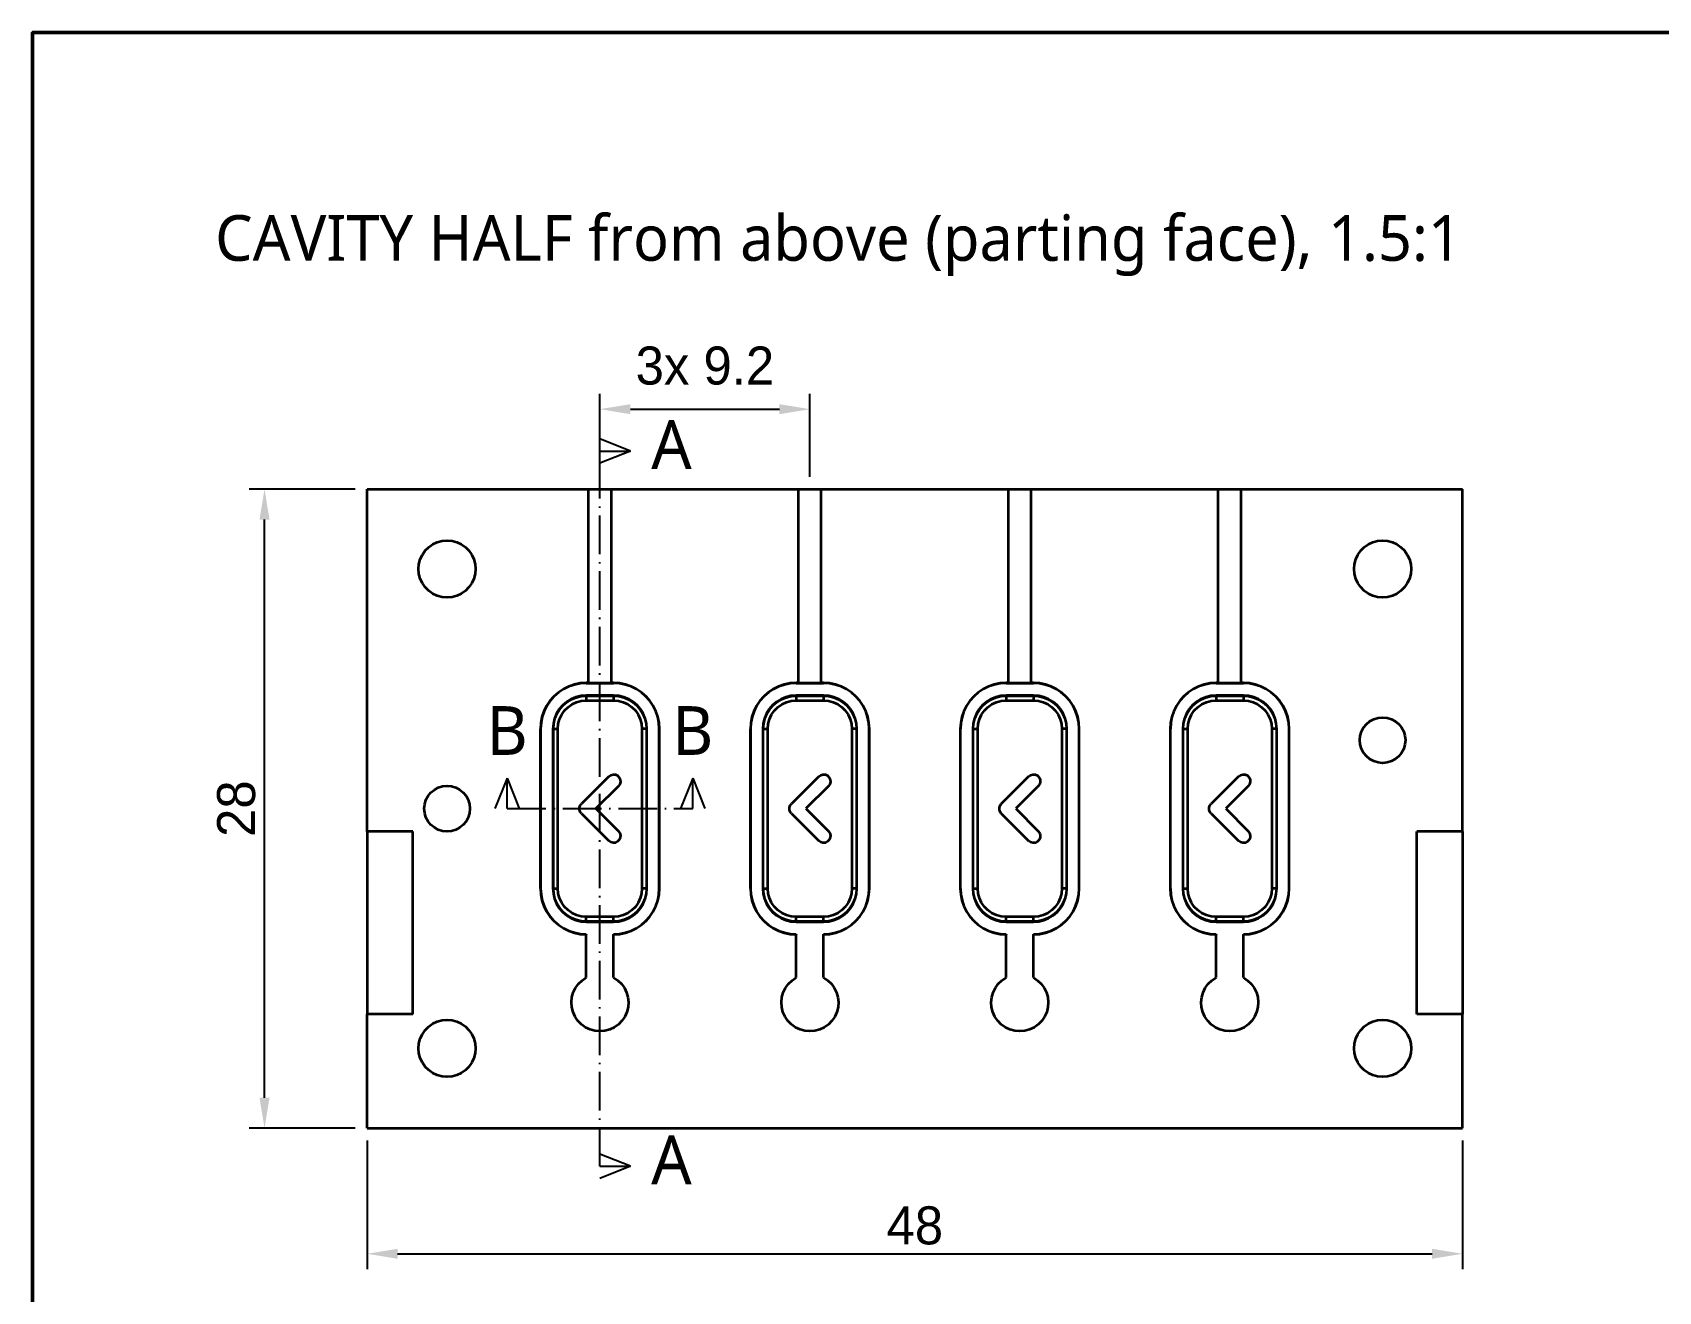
# Model space of a CAD drawing. Header units: millimetres. Extents: x 0 to 420, y 0 to 297.
# Drawn here: x 10 to 116.9, y 204.3 to 287 of the extents above; entities that cross this region are included whole.
import ezdxf

# ---------------------------------------------------------------- set-up
doc = ezdxf.new("R2010")
doc.units = ezdxf.units.MM
doc.linetypes.add('DASHDOT', pattern=[3.556, 2.54, -0.508, 0, -0.508])
for name, color, linetype, lineweight in [('BORDER', 7, 'Continuous', 50), ('CUTLINE', 1, 'DASHDOT', 25), ('DIM', 5, 'Continuous', 13), ('TEXT', 7, 'Continuous', 18), ('VISIBLE', 7, 'Continuous', 35)]:
    doc.layers.add(name, color=color, linetype=linetype, lineweight=lineweight)
doc.styles.add('OpenSans', font='OpenSans-Regular.ttf')
doc.dimstyles.new('FK1.5', dxfattribs={"dimtxt": 2.5, "dimasz": 2, "dimexe": 1, "dimexo": 0.8, "dimgap": 0.6, "dimtad": 1, "dimdec": 3, "dimlfac": 0.666667, "dimdsep": 46, "dimcen": 2.5, "dimclrd": 5, "dimclre": 5, "dimclrt": 7, "dimazin": 3, "dimtfac": 1, "dimtmove": 0, "dimatfit": 3})

msp = doc.modelspace()

# ---------------------------------------------------------------- linework, layer by layer
at = {"layer": 'BORDER'}
msp.add_lwpolyline([(10, 10), (410, 10), (410, 287), (10, 287)], close=True, dxfattribs=at)
at = {"layer": 'CUTLINE'}
for p, q in [((49.3, 259.5), (47.3, 260.3)), ((47.3, 212.5), (47.3, 259.5)), ((47.3, 259.5), (49.3, 259.5)), ((49.3, 259.5), (47.3, 258.7)), ((41.2, 238), (40.4, 236)), ((41.2, 236), (41.2, 238)), ((41.2, 238), (42, 236)), ((53.4, 238), (52.6, 236)), ((53.4, 236), (53.4, 238)), ((53.4, 238), (54.2, 236)), ((41.2, 236), (53.4, 236)), ((49.3, 212.5), (47.3, 213.3)), ((47.3, 212.5), (49.3, 212.5)), ((49.3, 212.5), (47.3, 211.7))]:
    msp.add_line(p, q, dxfattribs=at)
at = {"layer": 'VISIBLE'}
for points in [[(32, 234.5), (32, 257)], [(32, 257), (46.55, 257)], [(46.55, 257), (48.05, 257)], [(46.55, 244.2618), (46.55, 257)], [(48.05, 257), (60.35, 257)], [(48.05, 244.2618), (48.05, 257)], [(60.35, 257), (61.85, 257)], [(60.35, 244.2618), (60.35, 257)], [(61.85, 257), (74.15, 257)], [(61.85, 244.2618), (61.85, 257)], [(74.15, 257), (75.65, 257)], [(74.15, 244.2618), (74.15, 257)], [(75.65, 257), (87.95, 257)], [(75.65, 244.2618), (75.65, 257)], [(87.95, 257), (89.45, 257)], [(87.95, 244.2618), (87.95, 257)], [(89.45, 257), (104, 257)], [(89.45, 244.2618), (89.45, 257)], [(104, 234.5), (104, 257)], [(39.125, 251.75), (39.0965, 251.4244), (39.0119, 251.1087), (38.8738, 250.8125), (38.6863, 250.5448), (38.4552, 250.3137), (38.1875, 250.1262), (37.8913, 249.9881), (37.5756, 249.9035), (37.25, 249.875), (36.9244, 249.9035), (36.6087, 249.9881), (36.3125, 250.1262), (36.0448, 250.3137), (35.8137, 250.5448), (35.6262, 250.8125), (35.4881, 251.1087), (35.4035, 251.4244), (35.375, 251.75), (35.4035, 252.0756), (35.4881, 252.3913), (35.6262, 252.6875), (35.8137, 252.9552), (36.0448, 253.1863), (36.3125, 253.3738), (36.6087, 253.5119), (36.9244, 253.5965), (37.25, 253.625), (37.5756, 253.5965), (37.8913, 253.5119), (38.1875, 253.3738), (38.4552, 253.1863), (38.6863, 252.9552), (38.8738, 252.6875), (39.0119, 252.3913), (39.0965, 252.0756), (39.125, 251.75)], [(100.625, 251.75), (100.5965, 251.4244), (100.5119, 251.1087), (100.3738, 250.8125), (100.1863, 250.5448), (99.9552, 250.3137), (99.6875, 250.1262), (99.3913, 249.9881), (99.0756, 249.9035), (98.75, 249.875), (98.4244, 249.9035), (98.1087, 249.9881), (97.8125, 250.1262), (97.5448, 250.3137), (97.3137, 250.5448), (97.1262, 250.8125), (96.9881, 251.1087), (96.9035, 251.4244), (96.875, 251.75), (96.9035, 252.0756), (96.9881, 252.3913), (97.1262, 252.6875), (97.3137, 252.9552), (97.5448, 253.1863), (97.8125, 253.3738), (98.1087, 253.5119), (98.4244, 253.5965), (98.75, 253.625), (99.0756, 253.5965), (99.3913, 253.5119), (99.6875, 253.3738), (99.9552, 253.1863), (100.1863, 252.9552), (100.3738, 252.6875), (100.5119, 252.3913), (100.5965, 252.0756), (100.625, 251.75)], [(46.4, 244.2618), (46.0069, 244.236), (45.6205, 244.1592), (45.2474, 244.0325), (44.8941, 243.8583), (44.5665, 243.6394), (44.2703, 243.3797), (44.0106, 243.0835), (43.7917, 242.7559), (43.6175, 242.4026), (43.4908, 242.0295), (43.414, 241.6431), (43.3882, 241.25)], [(46.4, 244.25), (46.0084, 244.2243), (45.6235, 244.1478), (45.2519, 244.0216), (44.9, 243.8481), (44.5737, 243.6301), (44.2787, 243.3713), (44.0199, 243.0763), (43.8019, 242.75), (43.6284, 242.3981), (43.5022, 242.0265), (43.4257, 241.6416), (43.4, 241.25)], [(46.55, 244.2618), (46.4, 244.2618)], [(46.4, 244.25), (46.4, 244.2618)], [(46.4, 244.25), (48.2, 244.25)], [(46.55, 244.2618), (46.55, 244.2592)], [(46.55, 244.2592), (48.05, 244.2592)], [(48.2, 244.2618), (48.05, 244.2618)], [(48.05, 244.2618), (48.05, 244.2592)], [(51.2118, 241.25), (51.186, 241.6431), (51.1092, 242.0295), (50.9825, 242.4026), (50.8083, 242.7559), (50.5894, 243.0835), (50.3297, 243.3797), (50.0335, 243.6394), (49.7059, 243.8583), (49.3526, 244.0325), (48.9795, 244.1592), (48.5931, 244.236), (48.2, 244.2618)], [(48.2, 244.25), (48.2, 244.2618)], [(51.2, 241.25), (51.1743, 241.6416), (51.0978, 242.0265), (50.9716, 242.3981), (50.7981, 242.75), (50.5801, 243.0763), (50.3213, 243.3713), (50.0263, 243.6301), (49.7, 243.8481), (49.3481, 244.0216), (48.9765, 244.1478), (48.5916, 244.2243), (48.2, 244.25)], [(60.2, 244.2618), (59.8069, 244.236), (59.4205, 244.1592), (59.0474, 244.0325), (58.6941, 243.8583), (58.3665, 243.6394), (58.0703, 243.3797), (57.8106, 243.0835), (57.5917, 242.7559), (57.4175, 242.4026), (57.2908, 242.0295), (57.214, 241.6431), (57.1882, 241.25)], [(60.2, 244.25), (59.8084, 244.2243), (59.4235, 244.1478), (59.0519, 244.0216), (58.7, 243.8481), (58.3737, 243.6301), (58.0787, 243.3713), (57.8199, 243.0763), (57.6019, 242.75), (57.4284, 242.3981), (57.3022, 242.0265), (57.2257, 241.6416), (57.2, 241.25)], [(60.35, 244.2618), (60.2, 244.2618)], [(60.2, 244.25), (60.2, 244.2618)], [(60.2, 244.25), (62, 244.25)], [(60.35, 244.2618), (60.35, 244.2592)], [(60.35, 244.2592), (61.85, 244.2592)], [(62, 244.2618), (61.85, 244.2618)], [(61.85, 244.2618), (61.85, 244.2592)], [(65.0118, 241.25), (64.986, 241.6431), (64.9092, 242.0295), (64.7825, 242.4026), (64.6083, 242.7559), (64.3894, 243.0835), (64.1297, 243.3797), (63.8335, 243.6394), (63.5059, 243.8583), (63.1526, 244.0325), (62.7795, 244.1592), (62.3931, 244.236), (62, 244.2618)], [(62, 244.25), (62, 244.2618)], [(65, 241.25), (64.9743, 241.6416), (64.8978, 242.0265), (64.7716, 242.3981), (64.5981, 242.75), (64.3801, 243.0763), (64.1213, 243.3713), (63.8263, 243.6301), (63.5, 243.8481), (63.1481, 244.0216), (62.7765, 244.1478), (62.3916, 244.2243), (62, 244.25)], [(74, 244.2618), (73.6069, 244.236), (73.2205, 244.1592), (72.8474, 244.0325), (72.4941, 243.8583), (72.1665, 243.6394), (71.8703, 243.3797), (71.6106, 243.0835), (71.3917, 242.7559), (71.2175, 242.4026), (71.0908, 242.0295), (71.014, 241.6431), (70.9882, 241.25)], [(74, 244.25), (73.6084, 244.2243), (73.2235, 244.1478), (72.8519, 244.0216), (72.5, 243.8481), (72.1737, 243.6301), (71.8787, 243.3713), (71.6199, 243.0763), (71.4019, 242.75), (71.2284, 242.3981), (71.1022, 242.0265), (71.0257, 241.6416), (71, 241.25)], [(74.15, 244.2618), (74, 244.2618)], [(74, 244.25), (74, 244.2618)], [(74, 244.25), (75.8, 244.25)], [(74.15, 244.2618), (74.15, 244.2592)], [(74.15, 244.2592), (75.65, 244.2592)], [(75.8, 244.2618), (75.65, 244.2618)], [(75.65, 244.2618), (75.65, 244.2592)], [(78.8118, 241.25), (78.786, 241.6431), (78.7092, 242.0295), (78.5825, 242.4026), (78.4083, 242.7559), (78.1894, 243.0835), (77.9297, 243.3797), (77.6335, 243.6394), (77.3059, 243.8583), (76.9526, 244.0325), (76.5795, 244.1592), (76.1931, 244.236), (75.8, 244.2618)], [(75.8, 244.25), (75.8, 244.2618)], [(78.8, 241.25), (78.7743, 241.6416), (78.6978, 242.0265), (78.5716, 242.3981), (78.3981, 242.75), (78.1801, 243.0763), (77.9213, 243.3713), (77.6263, 243.6301), (77.3, 243.8481), (76.9481, 244.0216), (76.5765, 244.1478), (76.1916, 244.2243), (75.8, 244.25)], [(87.8, 244.2618), (87.4069, 244.236), (87.0205, 244.1592), (86.6474, 244.0325), (86.2941, 243.8583), (85.9665, 243.6394), (85.6703, 243.3797), (85.4106, 243.0835), (85.1917, 242.7559), (85.0175, 242.4026), (84.8908, 242.0295), (84.814, 241.6431), (84.7882, 241.25)], [(87.8, 244.25), (87.4084, 244.2243), (87.0235, 244.1478), (86.6519, 244.0216), (86.3, 243.8481), (85.9737, 243.6301), (85.6787, 243.3713), (85.4199, 243.0763), (85.2019, 242.75), (85.0284, 242.3981), (84.9022, 242.0265), (84.8257, 241.6416), (84.8, 241.25)], [(87.95, 244.2618), (87.8, 244.2618)], [(87.8, 244.25), (87.8, 244.2618)], [(87.8, 244.25), (89.6, 244.25)], [(87.95, 244.2618), (87.95, 244.2592)], [(87.95, 244.2592), (89.45, 244.2592)], [(89.6, 244.2618), (89.45, 244.2618)], [(89.45, 244.2618), (89.45, 244.2592)], [(92.6118, 241.25), (92.586, 241.6431), (92.5092, 242.0295), (92.3825, 242.4026), (92.2083, 242.7559), (91.9894, 243.0835), (91.7297, 243.3797), (91.4335, 243.6394), (91.1059, 243.8583), (90.7526, 244.0325), (90.3795, 244.1592), (89.9931, 244.236), (89.6, 244.2618)], [(89.6, 244.25), (89.6, 244.2618)], [(92.6, 241.25), (92.5743, 241.6416), (92.4978, 242.0265), (92.3716, 242.3981), (92.1981, 242.75), (91.9801, 243.0763), (91.7213, 243.3713), (91.4263, 243.6301), (91.1, 243.8481), (90.7481, 244.0216), (90.3765, 244.1478), (89.9916, 244.2243), (89.6, 244.25)], [(46.4, 243.44), (46.0574, 243.413), (45.7233, 243.3328), (45.4058, 243.2013), (45.1128, 243.0217), (44.8514, 242.7986), (44.6283, 242.5372), (44.4487, 242.2442), (44.3172, 241.9267), (44.237, 241.5926), (44.21, 241.25)], [(44.2363, 241.25), (44.2629, 241.5885), (44.3422, 241.9186), (44.4721, 242.2323), (44.6495, 242.5218), (44.87, 242.78), (45.1282, 243.0005), (45.4177, 243.1779), (45.7314, 243.3078), (46.0615, 243.3871), (46.4, 243.4137)], [(44.5362, 241.25), (44.5645, 241.5736), (44.6486, 241.8874), (44.7859, 242.1819), (44.9723, 242.448), (45.202, 242.6777), (45.4681, 242.8641), (45.7626, 243.0014), (46.0764, 243.0855), (46.4, 243.1138)], [(48.2, 243.44), (46.4, 243.44)], [(46.4, 243.4137), (46.4, 243.44)], [(46.4, 243.4137), (46.4, 243.4113), (46.4, 243.4052), (46.4, 243.3956), (46.4, 243.3824), (46.4, 243.366), (46.4, 243.3464), (46.4, 243.324), (46.4, 243.2991), (46.4, 243.2718), (46.4, 243.2426), (46.4, 243.2118), (46.4, 243.1798), (46.4, 243.147), (46.4, 243.1138)], [(46.4, 243.4137), (48.2, 243.4137)], [(46.4, 243.1138), (48.2, 243.1138)], [(50.39, 241.25), (50.363, 241.5926), (50.2828, 241.9267), (50.1513, 242.2442), (49.9717, 242.5372), (49.7486, 242.7986), (49.4872, 243.0217), (49.1942, 243.2013), (48.8767, 243.3328), (48.5426, 243.413), (48.2, 243.44)], [(48.2, 243.4137), (48.2, 243.44)], [(48.2, 243.4137), (48.2, 243.4113), (48.2, 243.4052), (48.2, 243.3956), (48.2, 243.3824), (48.2, 243.366), (48.2, 243.3464), (48.2, 243.324), (48.2, 243.2991), (48.2, 243.2718), (48.2, 243.2426), (48.2, 243.2118), (48.2, 243.1798), (48.2, 243.147), (48.2, 243.1138)], [(48.2, 243.4137), (48.5385, 243.3871), (48.8686, 243.3078), (49.1823, 243.1779), (49.4718, 243.0005), (49.73, 242.78), (49.9505, 242.5218), (50.1279, 242.2323), (50.2578, 241.9186), (50.3371, 241.5885), (50.3637, 241.25)], [(48.2, 243.1138), (48.5236, 243.0855), (48.8374, 243.0014), (49.1319, 242.8641), (49.398, 242.6777), (49.6277, 242.448), (49.8141, 242.1819), (49.9514, 241.8874), (50.0355, 241.5736), (50.0638, 241.25)], [(60.2, 243.44), (59.8574, 243.413), (59.5233, 243.3328), (59.2058, 243.2013), (58.9128, 243.0217), (58.6514, 242.7986), (58.4283, 242.5372), (58.2487, 242.2442), (58.1172, 241.9267), (58.037, 241.5926), (58.01, 241.25)], [(58.0363, 241.25), (58.0629, 241.5885), (58.1422, 241.9186), (58.2721, 242.2323), (58.4495, 242.5218), (58.67, 242.78), (58.9282, 243.0005), (59.2177, 243.1779), (59.5314, 243.3078), (59.8615, 243.3871), (60.2, 243.4137)], [(58.3362, 241.25), (58.3645, 241.5736), (58.4486, 241.8874), (58.5859, 242.1819), (58.7723, 242.448), (59.002, 242.6777), (59.2681, 242.8641), (59.5626, 243.0014), (59.8764, 243.0855), (60.2, 243.1138)], [(62, 243.44), (60.2, 243.44)], [(60.2, 243.4137), (60.2, 243.44)], [(60.2, 243.4137), (60.2, 243.4113), (60.2, 243.4052), (60.2, 243.3956), (60.2, 243.3824), (60.2, 243.366), (60.2, 243.3464), (60.2, 243.324), (60.2, 243.2991), (60.2, 243.2718), (60.2, 243.2426), (60.2, 243.2118), (60.2, 243.1798), (60.2, 243.147), (60.2, 243.1138)], [(60.2, 243.4137), (62, 243.4137)], [(60.2, 243.1138), (62, 243.1138)], [(64.19, 241.25), (64.163, 241.5926), (64.0828, 241.9267), (63.9513, 242.2442), (63.7717, 242.5372), (63.5486, 242.7986), (63.2872, 243.0217), (62.9942, 243.2013), (62.6767, 243.3328), (62.3426, 243.413), (62, 243.44)], [(62, 243.4137), (62, 243.44)], [(62, 243.4137), (62, 243.4113), (62, 243.4052), (62, 243.3956), (62, 243.3824), (62, 243.366), (62, 243.3464), (62, 243.324), (62, 243.2991), (62, 243.2718), (62, 243.2426), (62, 243.2118), (62, 243.1798), (62, 243.147), (62, 243.1138)], [(62, 243.4137), (62.3385, 243.3871), (62.6686, 243.3078), (62.9823, 243.1779), (63.2718, 243.0005), (63.53, 242.78), (63.7505, 242.5218), (63.9279, 242.2323), (64.0578, 241.9186), (64.1371, 241.5885), (64.1637, 241.25)], [(62, 243.1138), (62.3236, 243.0855), (62.6374, 243.0014), (62.9319, 242.8641), (63.198, 242.6777), (63.4277, 242.448), (63.6141, 242.1819), (63.7514, 241.8874), (63.8355, 241.5736), (63.8638, 241.25)], [(74, 243.44), (73.6574, 243.413), (73.3233, 243.3328), (73.0058, 243.2013), (72.7128, 243.0217), (72.4514, 242.7986), (72.2283, 242.5372), (72.0487, 242.2442), (71.9172, 241.9267), (71.837, 241.5926), (71.81, 241.25)], [(71.8363, 241.25), (71.8629, 241.5885), (71.9422, 241.9186), (72.0721, 242.2323), (72.2495, 242.5218), (72.47, 242.78), (72.7282, 243.0005), (73.0177, 243.1779), (73.3314, 243.3078), (73.6615, 243.3871), (74, 243.4137)], [(72.1362, 241.25), (72.1645, 241.5736), (72.2486, 241.8874), (72.3859, 242.1819), (72.5723, 242.448), (72.802, 242.6777), (73.0681, 242.8641), (73.3626, 243.0014), (73.6764, 243.0855), (74, 243.1138)], [(75.8, 243.44), (74, 243.44)], [(74, 243.4137), (74, 243.44)], [(74, 243.4137), (74, 243.4113), (74, 243.4052), (74, 243.3956), (74, 243.3824), (74, 243.366), (74, 243.3464), (74, 243.324), (74, 243.2991), (74, 243.2718), (74, 243.2426), (74, 243.2118), (74, 243.1798), (74, 243.147), (74, 243.1138)], [(74, 243.4137), (75.8, 243.4137)], [(74, 243.1138), (75.8, 243.1138)], [(77.99, 241.25), (77.963, 241.5926), (77.8828, 241.9267), (77.7513, 242.2442), (77.5717, 242.5372), (77.3486, 242.7986), (77.0872, 243.0217), (76.7942, 243.2013), (76.4767, 243.3328), (76.1426, 243.413), (75.8, 243.44)], [(75.8, 243.4137), (75.8, 243.44)], [(75.8, 243.4137), (75.8, 243.4113), (75.8, 243.4052), (75.8, 243.3956), (75.8, 243.3824), (75.8, 243.366), (75.8, 243.3464), (75.8, 243.324), (75.8, 243.2991), (75.8, 243.2718), (75.8, 243.2426), (75.8, 243.2118), (75.8, 243.1798), (75.8, 243.147), (75.8, 243.1138)], [(75.8, 243.4137), (76.1385, 243.3871), (76.4686, 243.3078), (76.7823, 243.1779), (77.0718, 243.0005), (77.33, 242.78), (77.5505, 242.5218), (77.7279, 242.2323), (77.8578, 241.9186), (77.9371, 241.5885), (77.9637, 241.25)], [(75.8, 243.1138), (76.1236, 243.0855), (76.4374, 243.0014), (76.7319, 242.8641), (76.998, 242.6777), (77.2277, 242.448), (77.4141, 242.1819), (77.5514, 241.8874), (77.6355, 241.5736), (77.6638, 241.25)], [(87.8, 243.44), (87.4574, 243.413), (87.1233, 243.3328), (86.8058, 243.2013), (86.5128, 243.0217), (86.2514, 242.7986), (86.0283, 242.5372), (85.8487, 242.2442), (85.7172, 241.9267), (85.637, 241.5926), (85.61, 241.25)], [(85.6363, 241.25), (85.6629, 241.5885), (85.7422, 241.9186), (85.8721, 242.2323), (86.0495, 242.5218), (86.27, 242.78), (86.5282, 243.0005), (86.8177, 243.1779), (87.1314, 243.3078), (87.4615, 243.3871), (87.8, 243.4137)], [(85.9362, 241.25), (85.9645, 241.5736), (86.0486, 241.8874), (86.1859, 242.1819), (86.3723, 242.448), (86.602, 242.6777), (86.8681, 242.8641), (87.1626, 243.0014), (87.4764, 243.0855), (87.8, 243.1138)], [(89.6, 243.44), (87.8, 243.44)], [(87.8, 243.4137), (87.8, 243.44)], [(87.8, 243.4137), (87.8, 243.4113), (87.8, 243.4052), (87.8, 243.3956), (87.8, 243.3824), (87.8, 243.366), (87.8, 243.3464), (87.8, 243.324), (87.8, 243.2991), (87.8, 243.2718), (87.8, 243.2426), (87.8, 243.2118), (87.8, 243.1798), (87.8, 243.147), (87.8, 243.1138)], [(87.8, 243.4137), (89.6, 243.4137)], [(87.8, 243.1138), (89.6, 243.1138)], [(91.79, 241.25), (91.763, 241.5926), (91.6828, 241.9267), (91.5513, 242.2442), (91.3717, 242.5372), (91.1486, 242.7986), (90.8872, 243.0217), (90.5942, 243.2013), (90.2767, 243.3328), (89.9426, 243.413), (89.6, 243.44)], [(89.6, 243.4137), (89.6, 243.44)], [(89.6, 243.4137), (89.6, 243.4113), (89.6, 243.4052), (89.6, 243.3956), (89.6, 243.3824), (89.6, 243.366), (89.6, 243.3464), (89.6, 243.324), (89.6, 243.2991), (89.6, 243.2718), (89.6, 243.2426), (89.6, 243.2118), (89.6, 243.1798), (89.6, 243.147), (89.6, 243.1138)], [(89.6, 243.4137), (89.9385, 243.3871), (90.2686, 243.3078), (90.5823, 243.1779), (90.8718, 243.0005), (91.13, 242.78), (91.3505, 242.5218), (91.5279, 242.2323), (91.6578, 241.9186), (91.7371, 241.5885), (91.7637, 241.25)], [(89.6, 243.1138), (89.9236, 243.0855), (90.2374, 243.0014), (90.5319, 242.8641), (90.798, 242.6777), (91.0277, 242.448), (91.2141, 242.1819), (91.3514, 241.8874), (91.4355, 241.5736), (91.4638, 241.25)], [(100.25, 240.5), (100.2212, 240.2074), (100.1358, 239.926), (99.9972, 239.6666), (99.8107, 239.4393), (99.5834, 239.2528), (99.324, 239.1142), (99.0426, 239.0288), (98.75, 239), (98.4574, 239.0288), (98.176, 239.1142), (97.9166, 239.2528), (97.6893, 239.4393), (97.5028, 239.6666), (97.3642, 239.926), (97.2788, 240.2074), (97.25, 240.5), (97.2788, 240.7926), (97.3642, 241.074), (97.5028, 241.3334), (97.6893, 241.5607), (97.9166, 241.7472), (98.176, 241.8858), (98.4574, 241.9712), (98.75, 242), (99.0426, 241.9712), (99.324, 241.8858), (99.5834, 241.7472), (99.8107, 241.5607), (99.9972, 241.3334), (100.1358, 241.074), (100.2212, 240.7926), (100.25, 240.5)], [(43.3882, 241.25), (43.3882, 230.75)], [(43.4, 241.25), (43.3882, 241.25)], [(43.4, 230.75), (43.4, 241.25)], [(44.21, 241.25), (44.21, 230.75)], [(44.2363, 241.25), (44.21, 241.25)], [(44.2363, 230.75), (44.2363, 241.25)], [(44.2363, 241.25), (44.2387, 241.25), (44.2448, 241.25), (44.2544, 241.25), (44.2676, 241.25), (44.284, 241.25), (44.3036, 241.25), (44.326, 241.25), (44.3509, 241.25), (44.3782, 241.25), (44.4074, 241.25), (44.4382, 241.25), (44.4702, 241.25), (44.503, 241.25), (44.5362, 241.25)], [(44.5362, 230.75), (44.5362, 241.25)], [(50.3637, 241.25), (50.3613, 241.25), (50.3552, 241.25), (50.3456, 241.25), (50.3324, 241.25), (50.316, 241.25), (50.2964, 241.25), (50.274, 241.25), (50.2491, 241.25), (50.2218, 241.25), (50.1926, 241.25), (50.1618, 241.25), (50.1298, 241.25), (50.097, 241.25), (50.0638, 241.25)], [(50.0638, 241.25), (50.0638, 230.75)], [(50.3637, 241.25), (50.3637, 230.75)], [(50.3637, 241.25), (50.39, 241.25)], [(50.39, 230.75), (50.39, 241.25)], [(51.2, 230.75), (51.2, 241.25)], [(51.2, 241.25), (51.2118, 241.25)], [(51.2118, 230.75), (51.2118, 241.25)], [(57.1882, 241.25), (57.1882, 230.75)], [(57.2, 241.25), (57.1882, 241.25)], [(57.2, 230.75), (57.2, 241.25)], [(58.01, 241.25), (58.01, 230.75)], [(58.0363, 241.25), (58.01, 241.25)], [(58.0363, 230.75), (58.0363, 241.25)], [(58.0363, 241.25), (58.0387, 241.25), (58.0448, 241.25), (58.0544, 241.25), (58.0676, 241.25), (58.084, 241.25), (58.1036, 241.25), (58.126, 241.25), (58.1509, 241.25), (58.1782, 241.25), (58.2074, 241.25), (58.2382, 241.25), (58.2702, 241.25), (58.303, 241.25), (58.3362, 241.25)], [(58.3362, 230.75), (58.3362, 241.25)], [(64.1637, 241.25), (64.1613, 241.25), (64.1552, 241.25), (64.1456, 241.25), (64.1324, 241.25), (64.116, 241.25), (64.0964, 241.25), (64.074, 241.25), (64.0491, 241.25), (64.0218, 241.25), (63.9926, 241.25), (63.9618, 241.25), (63.9298, 241.25), (63.897, 241.25), (63.8638, 241.25)], [(63.8638, 241.25), (63.8638, 230.75)], [(64.1637, 241.25), (64.1637, 230.75)], [(64.1637, 241.25), (64.19, 241.25)], [(64.19, 230.75), (64.19, 241.25)], [(65, 230.75), (65, 241.25)], [(65, 241.25), (65.0118, 241.25)], [(65.0118, 230.75), (65.0118, 241.25)], [(70.9882, 241.25), (70.9882, 230.75)], [(71, 241.25), (70.9882, 241.25)], [(71, 230.75), (71, 241.25)], [(71.81, 241.25), (71.81, 230.75)], [(71.8363, 241.25), (71.81, 241.25)], [(71.8363, 230.75), (71.8363, 241.25)], [(71.8363, 241.25), (71.8387, 241.25), (71.8448, 241.25), (71.8544, 241.25), (71.8676, 241.25), (71.884, 241.25), (71.9036, 241.25), (71.926, 241.25), (71.9509, 241.25), (71.9782, 241.25), (72.0074, 241.25), (72.0382, 241.25), (72.0702, 241.25), (72.103, 241.25), (72.1362, 241.25)], [(72.1362, 230.75), (72.1362, 241.25)], [(77.9637, 241.25), (77.9613, 241.25), (77.9552, 241.25), (77.9456, 241.25), (77.9324, 241.25), (77.916, 241.25), (77.8964, 241.25), (77.874, 241.25), (77.8491, 241.25), (77.8218, 241.25), (77.7926, 241.25), (77.7618, 241.25), (77.7298, 241.25), (77.697, 241.25), (77.6638, 241.25)], [(77.6638, 241.25), (77.6638, 230.75)], [(77.9637, 241.25), (77.9637, 230.75)], [(77.9637, 241.25), (77.99, 241.25)], [(77.99, 230.75), (77.99, 241.25)], [(78.8, 230.75), (78.8, 241.25)], [(78.8, 241.25), (78.8118, 241.25)], [(78.8118, 230.75), (78.8118, 241.25)], [(84.7882, 241.25), (84.7882, 230.75)], [(84.8, 241.25), (84.7882, 241.25)], [(84.8, 230.75), (84.8, 241.25)], [(85.61, 241.25), (85.61, 230.75)], [(85.6363, 241.25), (85.61, 241.25)], [(85.6363, 230.75), (85.6363, 241.25)], [(85.6363, 241.25), (85.6387, 241.25), (85.6448, 241.25), (85.6544, 241.25), (85.6676, 241.25), (85.684, 241.25), (85.7036, 241.25), (85.726, 241.25), (85.7509, 241.25), (85.7782, 241.25), (85.8074, 241.25), (85.8382, 241.25), (85.8702, 241.25), (85.903, 241.25), (85.9362, 241.25)], [(85.9362, 230.75), (85.9362, 241.25)], [(91.7637, 241.25), (91.7613, 241.25), (91.7552, 241.25), (91.7456, 241.25), (91.7324, 241.25), (91.716, 241.25), (91.6964, 241.25), (91.674, 241.25), (91.6491, 241.25), (91.6218, 241.25), (91.5926, 241.25), (91.5618, 241.25), (91.5298, 241.25), (91.497, 241.25), (91.4638, 241.25)], [(91.4638, 241.25), (91.4638, 230.75)], [(91.7637, 241.25), (91.7637, 230.75)], [(91.7637, 241.25), (91.79, 241.25)], [(91.79, 230.75), (91.79, 241.25)], [(92.6, 230.75), (92.6, 241.25)], [(92.6, 241.25), (92.6118, 241.25)], [(92.6118, 230.75), (92.6118, 241.25)], [(38.75, 236), (38.7212, 235.7074), (38.6358, 235.426), (38.4972, 235.1666), (38.3107, 234.9393), (38.0834, 234.7528), (37.824, 234.6142), (37.5426, 234.5288), (37.25, 234.5), (36.9574, 234.5288), (36.676, 234.6142), (36.4166, 234.7528), (36.1893, 234.9393), (36.0028, 235.1666), (35.8642, 235.426), (35.7788, 235.7074), (35.75, 236), (35.7788, 236.2926), (35.8642, 236.574), (36.0028, 236.8334), (36.1893, 237.0607), (36.4166, 237.2472), (36.676, 237.3858), (36.9574, 237.4712), (37.25, 237.5), (37.5426, 237.4712), (37.824, 237.3858), (38.0834, 237.2472), (38.3107, 237.0607), (38.4972, 236.8334), (38.6358, 236.574), (38.7212, 236.2926), (38.75, 236)], [(47.8818, 238.1182), (46.0818, 236.3182)], [(48.5182, 237.4818), (47.0364, 236)], [(47.8818, 238.1182), (48.0098, 238.2078), (48.1608, 238.2483), (48.3165, 238.2347), (48.4581, 238.1686), (48.5686, 238.0581), (48.6347, 237.9165), (48.6483, 237.7608), (48.6078, 237.6098), (48.5182, 237.4818)], [(61.6818, 238.1182), (59.8818, 236.3182)], [(62.3182, 237.4818), (60.8364, 236)], [(61.6818, 238.1182), (61.8098, 238.2078), (61.9608, 238.2483), (62.1165, 238.2347), (62.2581, 238.1686), (62.3686, 238.0581), (62.4347, 237.9165), (62.4483, 237.7608), (62.4078, 237.6098), (62.3182, 237.4818)], [(75.4818, 238.1182), (73.6818, 236.3182)], [(76.1182, 237.4818), (74.6364, 236)], [(75.4818, 238.1182), (75.6098, 238.2078), (75.7608, 238.2483), (75.9165, 238.2347), (76.0581, 238.1686), (76.1686, 238.0581), (76.2347, 237.9165), (76.2483, 237.7608), (76.2078, 237.6098), (76.1182, 237.4818)], [(89.2818, 238.1182), (87.4818, 236.3182)], [(89.9182, 237.4818), (88.4364, 236)], [(89.2818, 238.1182), (89.4098, 238.2078), (89.5608, 238.2483), (89.7165, 238.2347), (89.8581, 238.1686), (89.9686, 238.0581), (90.0347, 237.9165), (90.0483, 237.7608), (90.0078, 237.6098), (89.9182, 237.4818)], [(46.0818, 235.6818), (45.999, 235.7957), (45.9555, 235.9296), (45.9555, 236.0704), (45.999, 236.2043), (46.0818, 236.3182)], [(59.8818, 235.6818), (59.799, 235.7957), (59.7555, 235.9296), (59.7555, 236.0704), (59.799, 236.2043), (59.8818, 236.3182)], [(73.6818, 235.6818), (73.599, 235.7957), (73.5555, 235.9296), (73.5555, 236.0704), (73.599, 236.2043), (73.6818, 236.3182)], [(87.4818, 235.6818), (87.399, 235.7957), (87.3555, 235.9296), (87.3555, 236.0704), (87.399, 236.2043), (87.4818, 236.3182)], [(46.0818, 235.6818), (47.8818, 233.8818)], [(47.0364, 236), (48.5182, 234.5182)], [(59.8818, 235.6818), (61.6818, 233.8818)], [(60.8364, 236), (62.3182, 234.5182)], [(73.6818, 235.6818), (75.4818, 233.8818)], [(74.6364, 236), (76.1182, 234.5182)], [(87.4818, 235.6818), (89.2818, 233.8818)], [(88.4364, 236), (89.9182, 234.5182)], [(32, 234.5), (32, 222.5)], [(35, 234.5), (32, 234.5)], [(35, 222.5), (35, 234.5)], [(48.5182, 234.5182), (48.6078, 234.3902), (48.6483, 234.2392), (48.6347, 234.0835), (48.5686, 233.9419), (48.4581, 233.8314), (48.3165, 233.7653), (48.1608, 233.7517), (48.0098, 233.7922), (47.8818, 233.8818)], [(62.3182, 234.5182), (62.4078, 234.3902), (62.4483, 234.2392), (62.4347, 234.0835), (62.3686, 233.9419), (62.2581, 233.8314), (62.1165, 233.7653), (61.9608, 233.7517), (61.8098, 233.7922), (61.6818, 233.8818)], [(76.1182, 234.5182), (76.2078, 234.3902), (76.2483, 234.2392), (76.2347, 234.0835), (76.1686, 233.9419), (76.0581, 233.8314), (75.9165, 233.7653), (75.7608, 233.7517), (75.6098, 233.7922), (75.4818, 233.8818)], [(89.9182, 234.5182), (90.0078, 234.3902), (90.0483, 234.2392), (90.0347, 234.0835), (89.9686, 233.9419), (89.8581, 233.8314), (89.7165, 233.7653), (89.5608, 233.7517), (89.4098, 233.7922), (89.2818, 233.8818)], [(104, 234.5), (101, 234.5)], [(101, 222.5), (101, 234.5)], [(104, 234.5), (104, 222.5)], [(43.3882, 230.75), (43.414, 230.3569), (43.4908, 229.9705), (43.6175, 229.5974), (43.7917, 229.2441), (44.0106, 228.9165), (44.2703, 228.6203), (44.5665, 228.3606), (44.8941, 228.1417), (45.2474, 227.9675), (45.6205, 227.8408), (46.0069, 227.764), (46.4, 227.7382)], [(43.4, 230.75), (43.3882, 230.75)], [(43.4, 230.75), (43.4257, 230.3584), (43.5022, 229.9735), (43.6284, 229.6019), (43.8019, 229.25), (44.0199, 228.9237), (44.2787, 228.6287), (44.5737, 228.3699), (44.9, 228.1519), (45.2519, 227.9784), (45.6235, 227.8522), (46.0084, 227.7757), (46.4, 227.75)], [(44.21, 230.75), (44.237, 230.4074), (44.3172, 230.0733), (44.4487, 229.7558), (44.6283, 229.4628), (44.8514, 229.2014), (45.1128, 228.9783), (45.4058, 228.7987), (45.7233, 228.6672), (46.0574, 228.587), (46.4, 228.56)], [(44.2363, 230.75), (44.21, 230.75)], [(46.4, 228.5863), (46.0615, 228.6129), (45.7314, 228.6922), (45.4177, 228.8221), (45.1282, 228.9995), (44.87, 229.22), (44.6495, 229.4782), (44.4721, 229.7677), (44.3422, 230.0814), (44.2629, 230.4115), (44.2363, 230.75)], [(44.2363, 230.75), (44.2387, 230.75), (44.2448, 230.75), (44.2544, 230.75), (44.2676, 230.75), (44.284, 230.75), (44.3036, 230.75), (44.326, 230.75), (44.3509, 230.75), (44.3782, 230.75), (44.4074, 230.75), (44.4382, 230.75), (44.4702, 230.75), (44.503, 230.75), (44.5362, 230.75)], [(46.4, 228.8862), (46.0764, 228.9145), (45.7626, 228.9986), (45.4681, 229.1359), (45.202, 229.3223), (44.9723, 229.552), (44.7859, 229.8181), (44.6486, 230.1126), (44.5645, 230.4264), (44.5362, 230.75)], [(48.2, 227.7382), (48.5931, 227.764), (48.9795, 227.8408), (49.3526, 227.9675), (49.7059, 228.1417), (50.0335, 228.3606), (50.3297, 228.6203), (50.5894, 228.9165), (50.8083, 229.2441), (50.9825, 229.5974), (51.1092, 229.9705), (51.186, 230.3569), (51.2118, 230.75)], [(48.2, 227.75), (48.5916, 227.7757), (48.9765, 227.8522), (49.3481, 227.9784), (49.7, 228.1519), (50.0263, 228.3699), (50.3213, 228.6287), (50.5801, 228.9237), (50.7981, 229.25), (50.9716, 229.6019), (51.0978, 229.9735), (51.1743, 230.3584), (51.2, 230.75)], [(48.2, 228.56), (48.5426, 228.587), (48.8767, 228.6672), (49.1942, 228.7987), (49.4872, 228.9783), (49.7486, 229.2014), (49.9717, 229.4628), (50.1513, 229.7558), (50.2828, 230.0733), (50.363, 230.4074), (50.39, 230.75)], [(50.3637, 230.75), (50.3371, 230.4115), (50.2578, 230.0814), (50.1279, 229.7677), (49.9505, 229.4782), (49.73, 229.22), (49.4718, 228.9995), (49.1823, 228.8221), (48.8686, 228.6922), (48.5385, 228.6129), (48.2, 228.5863)], [(50.0638, 230.75), (50.0355, 230.4264), (49.9514, 230.1126), (49.8141, 229.8181), (49.6277, 229.552), (49.398, 229.3223), (49.1319, 229.1359), (48.8374, 228.9986), (48.5236, 228.9145), (48.2, 228.8862)], [(50.3637, 230.75), (50.3613, 230.75), (50.3552, 230.75), (50.3456, 230.75), (50.3324, 230.75), (50.316, 230.75), (50.2964, 230.75), (50.274, 230.75), (50.2491, 230.75), (50.2218, 230.75), (50.1926, 230.75), (50.1618, 230.75), (50.1298, 230.75), (50.097, 230.75), (50.0638, 230.75)], [(50.3637, 230.75), (50.39, 230.75)], [(51.2, 230.75), (51.2118, 230.75)], [(57.1882, 230.75), (57.214, 230.3569), (57.2908, 229.9705), (57.4175, 229.5974), (57.5917, 229.2441), (57.8106, 228.9165), (58.0703, 228.6203), (58.3665, 228.3606), (58.6941, 228.1417), (59.0474, 227.9675), (59.4205, 227.8408), (59.8069, 227.764), (60.2, 227.7382)], [(57.2, 230.75), (57.1882, 230.75)], [(57.2, 230.75), (57.2257, 230.3584), (57.3022, 229.9735), (57.4284, 229.6019), (57.6019, 229.25), (57.8199, 228.9237), (58.0787, 228.6287), (58.3737, 228.3699), (58.7, 228.1519), (59.0519, 227.9784), (59.4235, 227.8522), (59.8084, 227.7757), (60.2, 227.75)], [(58.01, 230.75), (58.037, 230.4074), (58.1172, 230.0733), (58.2487, 229.7558), (58.4283, 229.4628), (58.6514, 229.2014), (58.9128, 228.9783), (59.2058, 228.7987), (59.5233, 228.6672), (59.8574, 228.587), (60.2, 228.56)], [(58.0363, 230.75), (58.01, 230.75)], [(60.2, 228.5863), (59.8615, 228.6129), (59.5314, 228.6922), (59.2177, 228.8221), (58.9282, 228.9995), (58.67, 229.22), (58.4495, 229.4782), (58.2721, 229.7677), (58.1422, 230.0814), (58.0629, 230.4115), (58.0363, 230.75)], [(58.0363, 230.75), (58.0387, 230.75), (58.0448, 230.75), (58.0544, 230.75), (58.0676, 230.75), (58.084, 230.75), (58.1036, 230.75), (58.126, 230.75), (58.1509, 230.75), (58.1782, 230.75), (58.2074, 230.75), (58.2382, 230.75), (58.2702, 230.75), (58.303, 230.75), (58.3362, 230.75)], [(60.2, 228.8862), (59.8764, 228.9145), (59.5626, 228.9986), (59.2681, 229.1359), (59.002, 229.3223), (58.7723, 229.552), (58.5859, 229.8181), (58.4486, 230.1126), (58.3645, 230.4264), (58.3362, 230.75)], [(62, 227.7382), (62.3931, 227.764), (62.7795, 227.8408), (63.1526, 227.9675), (63.5059, 228.1417), (63.8335, 228.3606), (64.1297, 228.6203), (64.3894, 228.9165), (64.6083, 229.2441), (64.7825, 229.5974), (64.9092, 229.9705), (64.986, 230.3569), (65.0118, 230.75)], [(62, 227.75), (62.3916, 227.7757), (62.7765, 227.8522), (63.1481, 227.9784), (63.5, 228.1519), (63.8263, 228.3699), (64.1213, 228.6287), (64.3801, 228.9237), (64.5981, 229.25), (64.7716, 229.6019), (64.8978, 229.9735), (64.9743, 230.3584), (65, 230.75)], [(62, 228.56), (62.3426, 228.587), (62.6767, 228.6672), (62.9942, 228.7987), (63.2872, 228.9783), (63.5486, 229.2014), (63.7717, 229.4628), (63.9513, 229.7558), (64.0828, 230.0733), (64.163, 230.4074), (64.19, 230.75)], [(64.1637, 230.75), (64.1371, 230.4115), (64.0578, 230.0814), (63.9279, 229.7677), (63.7505, 229.4782), (63.53, 229.22), (63.2718, 228.9995), (62.9823, 228.8221), (62.6686, 228.6922), (62.3385, 228.6129), (62, 228.5863)], [(63.8638, 230.75), (63.8355, 230.4264), (63.7514, 230.1126), (63.6141, 229.8181), (63.4277, 229.552), (63.198, 229.3223), (62.9319, 229.1359), (62.6374, 228.9986), (62.3236, 228.9145), (62, 228.8862)], [(64.1637, 230.75), (64.1613, 230.75), (64.1552, 230.75), (64.1456, 230.75), (64.1324, 230.75), (64.116, 230.75), (64.0964, 230.75), (64.074, 230.75), (64.0491, 230.75), (64.0218, 230.75), (63.9926, 230.75), (63.9618, 230.75), (63.9298, 230.75), (63.897, 230.75), (63.8638, 230.75)], [(64.1637, 230.75), (64.19, 230.75)], [(65, 230.75), (65.0118, 230.75)], [(70.9882, 230.75), (71.014, 230.3569), (71.0908, 229.9705), (71.2175, 229.5974), (71.3917, 229.2441), (71.6106, 228.9165), (71.8703, 228.6203), (72.1665, 228.3606), (72.4941, 228.1417), (72.8474, 227.9675), (73.2205, 227.8408), (73.6069, 227.764), (74, 227.7382)], [(71, 230.75), (70.9882, 230.75)], [(71, 230.75), (71.0257, 230.3584), (71.1022, 229.9735), (71.2284, 229.6019), (71.4019, 229.25), (71.6199, 228.9237), (71.8787, 228.6287), (72.1737, 228.3699), (72.5, 228.1519), (72.8519, 227.9784), (73.2235, 227.8522), (73.6084, 227.7757), (74, 227.75)], [(71.81, 230.75), (71.837, 230.4074), (71.9172, 230.0733), (72.0487, 229.7558), (72.2283, 229.4628), (72.4514, 229.2014), (72.7128, 228.9783), (73.0058, 228.7987), (73.3233, 228.6672), (73.6574, 228.587), (74, 228.56)], [(71.8363, 230.75), (71.81, 230.75)], [(74, 228.5863), (73.6615, 228.6129), (73.3314, 228.6922), (73.0177, 228.8221), (72.7282, 228.9995), (72.47, 229.22), (72.2495, 229.4782), (72.0721, 229.7677), (71.9422, 230.0814), (71.8629, 230.4115), (71.8363, 230.75)], [(71.8363, 230.75), (71.8387, 230.75), (71.8448, 230.75), (71.8544, 230.75), (71.8676, 230.75), (71.884, 230.75), (71.9036, 230.75), (71.926, 230.75), (71.9509, 230.75), (71.9782, 230.75), (72.0074, 230.75), (72.0382, 230.75), (72.0702, 230.75), (72.103, 230.75), (72.1362, 230.75)], [(74, 228.8862), (73.6764, 228.9145), (73.3626, 228.9986), (73.0681, 229.1359), (72.802, 229.3223), (72.5723, 229.552), (72.3859, 229.8181), (72.2486, 230.1126), (72.1645, 230.4264), (72.1362, 230.75)], [(75.8, 227.7382), (76.1931, 227.764), (76.5795, 227.8408), (76.9526, 227.9675), (77.3059, 228.1417), (77.6335, 228.3606), (77.9297, 228.6203), (78.1894, 228.9165), (78.4083, 229.2441), (78.5825, 229.5974), (78.7092, 229.9705), (78.786, 230.3569), (78.8118, 230.75)], [(75.8, 227.75), (76.1916, 227.7757), (76.5765, 227.8522), (76.9481, 227.9784), (77.3, 228.1519), (77.6263, 228.3699), (77.9213, 228.6287), (78.1801, 228.9237), (78.3981, 229.25), (78.5716, 229.6019), (78.6978, 229.9735), (78.7743, 230.3584), (78.8, 230.75)], [(75.8, 228.56), (76.1426, 228.587), (76.4767, 228.6672), (76.7942, 228.7987), (77.0872, 228.9783), (77.3486, 229.2014), (77.5717, 229.4628), (77.7513, 229.7558), (77.8828, 230.0733), (77.963, 230.4074), (77.99, 230.75)], [(77.9637, 230.75), (77.9371, 230.4115), (77.8578, 230.0814), (77.7279, 229.7677), (77.5505, 229.4782), (77.33, 229.22), (77.0718, 228.9995), (76.7823, 228.8221), (76.4686, 228.6922), (76.1385, 228.6129), (75.8, 228.5863)], [(77.6638, 230.75), (77.6355, 230.4264), (77.5514, 230.1126), (77.4141, 229.8181), (77.2277, 229.552), (76.998, 229.3223), (76.7319, 229.1359), (76.4374, 228.9986), (76.1236, 228.9145), (75.8, 228.8862)], [(77.9637, 230.75), (77.9613, 230.75), (77.9552, 230.75), (77.9456, 230.75), (77.9324, 230.75), (77.916, 230.75), (77.8964, 230.75), (77.874, 230.75), (77.8491, 230.75), (77.8218, 230.75), (77.7926, 230.75), (77.7618, 230.75), (77.7298, 230.75), (77.697, 230.75), (77.6638, 230.75)], [(77.9637, 230.75), (77.99, 230.75)], [(78.8, 230.75), (78.8118, 230.75)], [(84.7882, 230.75), (84.814, 230.3569), (84.8908, 229.9705), (85.0175, 229.5974), (85.1917, 229.2441), (85.4106, 228.9165), (85.6703, 228.6203), (85.9665, 228.3606), (86.2941, 228.1417), (86.6474, 227.9675), (87.0205, 227.8408), (87.4069, 227.764), (87.8, 227.7382)], [(84.8, 230.75), (84.7882, 230.75)], [(84.8, 230.75), (84.8257, 230.3584), (84.9022, 229.9735), (85.0284, 229.6019), (85.2019, 229.25), (85.4199, 228.9237), (85.6787, 228.6287), (85.9737, 228.3699), (86.3, 228.1519), (86.6519, 227.9784), (87.0235, 227.8522), (87.4084, 227.7757), (87.8, 227.75)], [(85.61, 230.75), (85.637, 230.4074), (85.7172, 230.0733), (85.8487, 229.7558), (86.0283, 229.4628), (86.2514, 229.2014), (86.5128, 228.9783), (86.8058, 228.7987), (87.1233, 228.6672), (87.4574, 228.587), (87.8, 228.56)], [(85.6363, 230.75), (85.61, 230.75)], [(87.8, 228.5863), (87.4615, 228.6129), (87.1314, 228.6922), (86.8177, 228.8221), (86.5282, 228.9995), (86.27, 229.22), (86.0495, 229.4782), (85.8721, 229.7677), (85.7422, 230.0814), (85.6629, 230.4115), (85.6363, 230.75)], [(85.6363, 230.75), (85.6387, 230.75), (85.6448, 230.75), (85.6544, 230.75), (85.6676, 230.75), (85.684, 230.75), (85.7036, 230.75), (85.726, 230.75), (85.7509, 230.75), (85.7782, 230.75), (85.8074, 230.75), (85.8382, 230.75), (85.8702, 230.75), (85.903, 230.75), (85.9362, 230.75)], [(87.8, 228.8862), (87.4764, 228.9145), (87.1626, 228.9986), (86.8681, 229.1359), (86.602, 229.3223), (86.3723, 229.552), (86.1859, 229.8181), (86.0486, 230.1126), (85.9645, 230.4264), (85.9362, 230.75)], [(89.6, 227.7382), (89.9931, 227.764), (90.3795, 227.8408), (90.7526, 227.9675), (91.1059, 228.1417), (91.4335, 228.3606), (91.7297, 228.6203), (91.9894, 228.9165), (92.2083, 229.2441), (92.3825, 229.5974), (92.5092, 229.9705), (92.586, 230.3569), (92.6118, 230.75)], [(89.6, 227.75), (89.9916, 227.7757), (90.3765, 227.8522), (90.7481, 227.9784), (91.1, 228.1519), (91.4263, 228.3699), (91.7213, 228.6287), (91.9801, 228.9237), (92.1981, 229.25), (92.3716, 229.6019), (92.4978, 229.9735), (92.5743, 230.3584), (92.6, 230.75)], [(89.6, 228.56), (89.9426, 228.587), (90.2767, 228.6672), (90.5942, 228.7987), (90.8872, 228.9783), (91.1486, 229.2014), (91.3717, 229.4628), (91.5513, 229.7558), (91.6828, 230.0733), (91.763, 230.4074), (91.79, 230.75)], [(91.7637, 230.75), (91.7371, 230.4115), (91.6578, 230.0814), (91.5279, 229.7677), (91.3505, 229.4782), (91.13, 229.22), (90.8718, 228.9995), (90.5823, 228.8221), (90.2686, 228.6922), (89.9385, 228.6129), (89.6, 228.5863)], [(91.4638, 230.75), (91.4355, 230.4264), (91.3514, 230.1126), (91.2141, 229.8181), (91.0277, 229.552), (90.798, 229.3223), (90.5319, 229.1359), (90.2374, 228.9986), (89.9236, 228.9145), (89.6, 228.8862)], [(91.7637, 230.75), (91.7613, 230.75), (91.7552, 230.75), (91.7456, 230.75), (91.7324, 230.75), (91.716, 230.75), (91.6964, 230.75), (91.674, 230.75), (91.6491, 230.75), (91.6218, 230.75), (91.5926, 230.75), (91.5618, 230.75), (91.5298, 230.75), (91.497, 230.75), (91.4638, 230.75)], [(91.7637, 230.75), (91.79, 230.75)], [(92.6, 230.75), (92.6118, 230.75)], [(46.4, 228.5863), (46.4, 228.5887), (46.4, 228.5948), (46.4, 228.6044), (46.4, 228.6176), (46.4, 228.634), (46.4, 228.6536), (46.4, 228.676), (46.4, 228.7009), (46.4, 228.7282), (46.4, 228.7574), (46.4, 228.7882), (46.4, 228.8202), (46.4, 228.853), (46.4, 228.8862)], [(48.2, 228.8862), (46.4, 228.8862)], [(48.2, 228.5863), (48.2, 228.5887), (48.2, 228.5948), (48.2, 228.6044), (48.2, 228.6176), (48.2, 228.634), (48.2, 228.6536), (48.2, 228.676), (48.2, 228.7009), (48.2, 228.7282), (48.2, 228.7574), (48.2, 228.7882), (48.2, 228.8202), (48.2, 228.853), (48.2, 228.8862)], [(60.2, 228.5863), (60.2, 228.5887), (60.2, 228.5948), (60.2, 228.6044), (60.2, 228.6176), (60.2, 228.634), (60.2, 228.6536), (60.2, 228.676), (60.2, 228.7009), (60.2, 228.7282), (60.2, 228.7574), (60.2, 228.7882), (60.2, 228.8202), (60.2, 228.853), (60.2, 228.8862)], [(62, 228.8862), (60.2, 228.8862)], [(62, 228.5863), (62, 228.5887), (62, 228.5948), (62, 228.6044), (62, 228.6176), (62, 228.634), (62, 228.6536), (62, 228.676), (62, 228.7009), (62, 228.7282), (62, 228.7574), (62, 228.7882), (62, 228.8202), (62, 228.853), (62, 228.8862)], [(74, 228.5863), (74, 228.5887), (74, 228.5948), (74, 228.6044), (74, 228.6176), (74, 228.634), (74, 228.6536), (74, 228.676), (74, 228.7009), (74, 228.7282), (74, 228.7574), (74, 228.7882), (74, 228.8202), (74, 228.853), (74, 228.8862)], [(75.8, 228.8862), (74, 228.8862)], [(75.8, 228.5863), (75.8, 228.5887), (75.8, 228.5948), (75.8, 228.6044), (75.8, 228.6176), (75.8, 228.634), (75.8, 228.6536), (75.8, 228.676), (75.8, 228.7009), (75.8, 228.7282), (75.8, 228.7574), (75.8, 228.7882), (75.8, 228.8202), (75.8, 228.853), (75.8, 228.8862)], [(87.8, 228.5863), (87.8, 228.5887), (87.8, 228.5948), (87.8, 228.6044), (87.8, 228.6176), (87.8, 228.634), (87.8, 228.6536), (87.8, 228.676), (87.8, 228.7009), (87.8, 228.7282), (87.8, 228.7574), (87.8, 228.7882), (87.8, 228.8202), (87.8, 228.853), (87.8, 228.8862)], [(89.6, 228.8862), (87.8, 228.8862)], [(89.6, 228.5863), (89.6, 228.5887), (89.6, 228.5948), (89.6, 228.6044), (89.6, 228.6176), (89.6, 228.634), (89.6, 228.6536), (89.6, 228.676), (89.6, 228.7009), (89.6, 228.7282), (89.6, 228.7574), (89.6, 228.7882), (89.6, 228.8202), (89.6, 228.853), (89.6, 228.8862)], [(46.4, 228.5863), (46.4, 228.56)], [(48.2, 228.5863), (46.4, 228.5863)], [(46.4, 228.56), (48.2, 228.56)], [(46.4, 227.75), (46.4, 227.7382)], [(46.4, 224.8949), (46.4, 227.7382)], [(48.2, 228.5863), (48.2, 228.56)], [(48.2, 227.75), (48.2, 227.7382)], [(48.2, 224.8949), (48.2, 227.7382)], [(60.2, 228.5863), (60.2, 228.56)], [(62, 228.5863), (60.2, 228.5863)], [(60.2, 228.56), (62, 228.56)], [(60.2, 227.75), (60.2, 227.7382)], [(60.2, 224.8949), (60.2, 227.7382)], [(62, 228.5863), (62, 228.56)], [(62, 227.75), (62, 227.7382)], [(62, 224.8949), (62, 227.7382)], [(74, 228.5863), (74, 228.56)], [(75.8, 228.5863), (74, 228.5863)], [(74, 228.56), (75.8, 228.56)], [(74, 227.75), (74, 227.7382)], [(74, 224.8949), (74, 227.7382)], [(75.8, 228.5863), (75.8, 228.56)], [(75.8, 227.75), (75.8, 227.7382)], [(75.8, 224.8949), (75.8, 227.7382)], [(87.8, 228.5863), (87.8, 228.56)], [(89.6, 228.5863), (87.8, 228.5863)], [(87.8, 228.56), (89.6, 228.56)], [(87.8, 227.75), (87.8, 227.7382)], [(87.8, 224.8949), (87.8, 227.7382)], [(89.6, 228.5863), (89.6, 228.56)], [(89.6, 227.75), (89.6, 227.7382)], [(89.6, 224.8949), (89.6, 227.7382)], [(48.2, 224.8949), (48.4742, 224.7118), (48.7121, 224.4835), (48.9063, 224.2171), (49.0509, 223.9208), (49.1413, 223.6038), (49.1748, 223.2758), (49.1504, 222.947), (49.0687, 222.6276), (48.9323, 222.3274), (48.7455, 222.0558), (48.514, 221.8211), (48.2449, 221.6305), (47.9467, 221.49), (47.6284, 221.404), (47.3, 221.375), (46.9716, 221.404), (46.6533, 221.49), (46.3551, 221.6305), (46.086, 221.8211), (45.8545, 222.0558), (45.6677, 222.3274), (45.5313, 222.6276), (45.4496, 222.947), (45.4252, 223.2758), (45.4587, 223.6038), (45.5491, 223.9208), (45.6937, 224.2171), (45.8879, 224.4835), (46.1258, 224.7118), (46.4, 224.8949)], [(62, 224.8949), (62.2742, 224.7118), (62.5121, 224.4835), (62.7063, 224.2171), (62.8509, 223.9208), (62.9413, 223.6038), (62.9748, 223.2758), (62.9504, 222.947), (62.8687, 222.6276), (62.7323, 222.3274), (62.5455, 222.0558), (62.314, 221.8211), (62.0449, 221.6305), (61.7467, 221.49), (61.4284, 221.404), (61.1, 221.375), (60.7716, 221.404), (60.4533, 221.49), (60.1551, 221.6305), (59.886, 221.8211), (59.6545, 222.0558), (59.4677, 222.3274), (59.3313, 222.6276), (59.2496, 222.947), (59.2252, 223.2758), (59.2587, 223.6038), (59.3491, 223.9208), (59.4937, 224.2171), (59.6879, 224.4835), (59.9258, 224.7118), (60.2, 224.8949)], [(75.8, 224.8949), (76.0742, 224.7118), (76.3121, 224.4835), (76.5063, 224.2171), (76.6509, 223.9208), (76.7413, 223.6038), (76.7748, 223.2758), (76.7504, 222.947), (76.6687, 222.6276), (76.5323, 222.3274), (76.3455, 222.0558), (76.114, 221.8211), (75.8449, 221.6305), (75.5467, 221.49), (75.2284, 221.404), (74.9, 221.375), (74.5716, 221.404), (74.2533, 221.49), (73.9551, 221.6305), (73.686, 221.8211), (73.4545, 222.0558), (73.2677, 222.3274), (73.1313, 222.6276), (73.0496, 222.947), (73.0252, 223.2758), (73.0587, 223.6038), (73.1491, 223.9208), (73.2937, 224.2171), (73.4879, 224.4835), (73.7258, 224.7118), (74, 224.8949)], [(89.6, 224.8949), (89.8742, 224.7118), (90.1121, 224.4835), (90.3063, 224.2171), (90.4509, 223.9208), (90.5413, 223.6038), (90.5748, 223.2758), (90.5504, 222.947), (90.4687, 222.6276), (90.3323, 222.3274), (90.1455, 222.0558), (89.914, 221.8211), (89.6449, 221.6305), (89.3467, 221.49), (89.0284, 221.404), (88.7, 221.375), (88.3716, 221.404), (88.0533, 221.49), (87.7551, 221.6305), (87.486, 221.8211), (87.2545, 222.0558), (87.0677, 222.3274), (86.9313, 222.6276), (86.8496, 222.947), (86.8252, 223.2758), (86.8587, 223.6038), (86.9491, 223.9208), (87.0937, 224.2171), (87.2879, 224.4835), (87.5258, 224.7118), (87.8, 224.8949)], [(32, 215), (32, 222.5)], [(35, 222.5), (32, 222.5)], [(104, 222.5), (101, 222.5)], [(104, 215), (104, 222.5)], [(39.125, 220.25), (39.0965, 219.9244), (39.0119, 219.6087), (38.8738, 219.3125), (38.6863, 219.0448), (38.4552, 218.8137), (38.1875, 218.6262), (37.8913, 218.4881), (37.5756, 218.4035), (37.25, 218.375), (36.9244, 218.4035), (36.6087, 218.4881), (36.3125, 218.6262), (36.0448, 218.8137), (35.8137, 219.0448), (35.6262, 219.3125), (35.4881, 219.6087), (35.4035, 219.9244), (35.375, 220.25), (35.4035, 220.5756), (35.4881, 220.8913), (35.6262, 221.1875), (35.8137, 221.4552), (36.0448, 221.6863), (36.3125, 221.8738), (36.6087, 222.0119), (36.9244, 222.0965), (37.25, 222.125), (37.5756, 222.0965), (37.8913, 222.0119), (38.1875, 221.8738), (38.4552, 221.6863), (38.6863, 221.4552), (38.8738, 221.1875), (39.0119, 220.8913), (39.0965, 220.5756), (39.125, 220.25)], [(100.625, 220.25), (100.5965, 219.9244), (100.5119, 219.6087), (100.3738, 219.3125), (100.1863, 219.0448), (99.9552, 218.8137), (99.6875, 218.6262), (99.3913, 218.4881), (99.0756, 218.4035), (98.75, 218.375), (98.4244, 218.4035), (98.1087, 218.4881), (97.8125, 218.6262), (97.5448, 218.8137), (97.3137, 219.0448), (97.1262, 219.3125), (96.9881, 219.6087), (96.9035, 219.9244), (96.875, 220.25), (96.9035, 220.5756), (96.9881, 220.8913), (97.1262, 221.1875), (97.3137, 221.4552), (97.5448, 221.6863), (97.8125, 221.8738), (98.1087, 222.0119), (98.4244, 222.0965), (98.75, 222.125), (99.0756, 222.0965), (99.3913, 222.0119), (99.6875, 221.8738), (99.9552, 221.6863), (100.1863, 221.4552), (100.3738, 221.1875), (100.5119, 220.8913), (100.5965, 220.5756), (100.625, 220.25)], [(32, 215), (104, 215)]]:
    msp.add_lwpolyline(points, dxfattribs=at)

# ---------------------------------------------------------------- texts
at = {"layer": 'TEXT', "style": 'OpenSans'}
for s, height, p in [('CAVITY HALF from above (parting face), 1.5:1', 3, (22, 272)), ('A', 3.2, (50.6697, 258.316)), ('B', 3.2, (39.8454, 239.536)), ('B', 3.2, (52.0454, 239.536)), ('A', 3.2, (50.6697, 211.316))]:
    msp.add_text(s, height=height, dxfattribs=at).set_placement(p)

# ---------------------------------------------------------------- dimensions: what is measured, and where the dimension line sits
at = {"layer": 'DIM'}
msp.add_linear_dim(base=(47.3, 262.25), p1=(47.3, 257), p2=(61.1, 257), text='3x <>', dimstyle='FK1.5', dxfattribs=at).render()
msp.add_linear_dim(base=(25.25, 215), p1=(32, 215), p2=(32, 257), angle=90, dimstyle='FK1.5', dxfattribs=at).render()
msp.add_linear_dim(base=(32, 206.75), p1=(32, 215), p2=(104, 215), dimstyle='FK1.5', dxfattribs=at).render()

doc.saveas('drawing.dxf')
